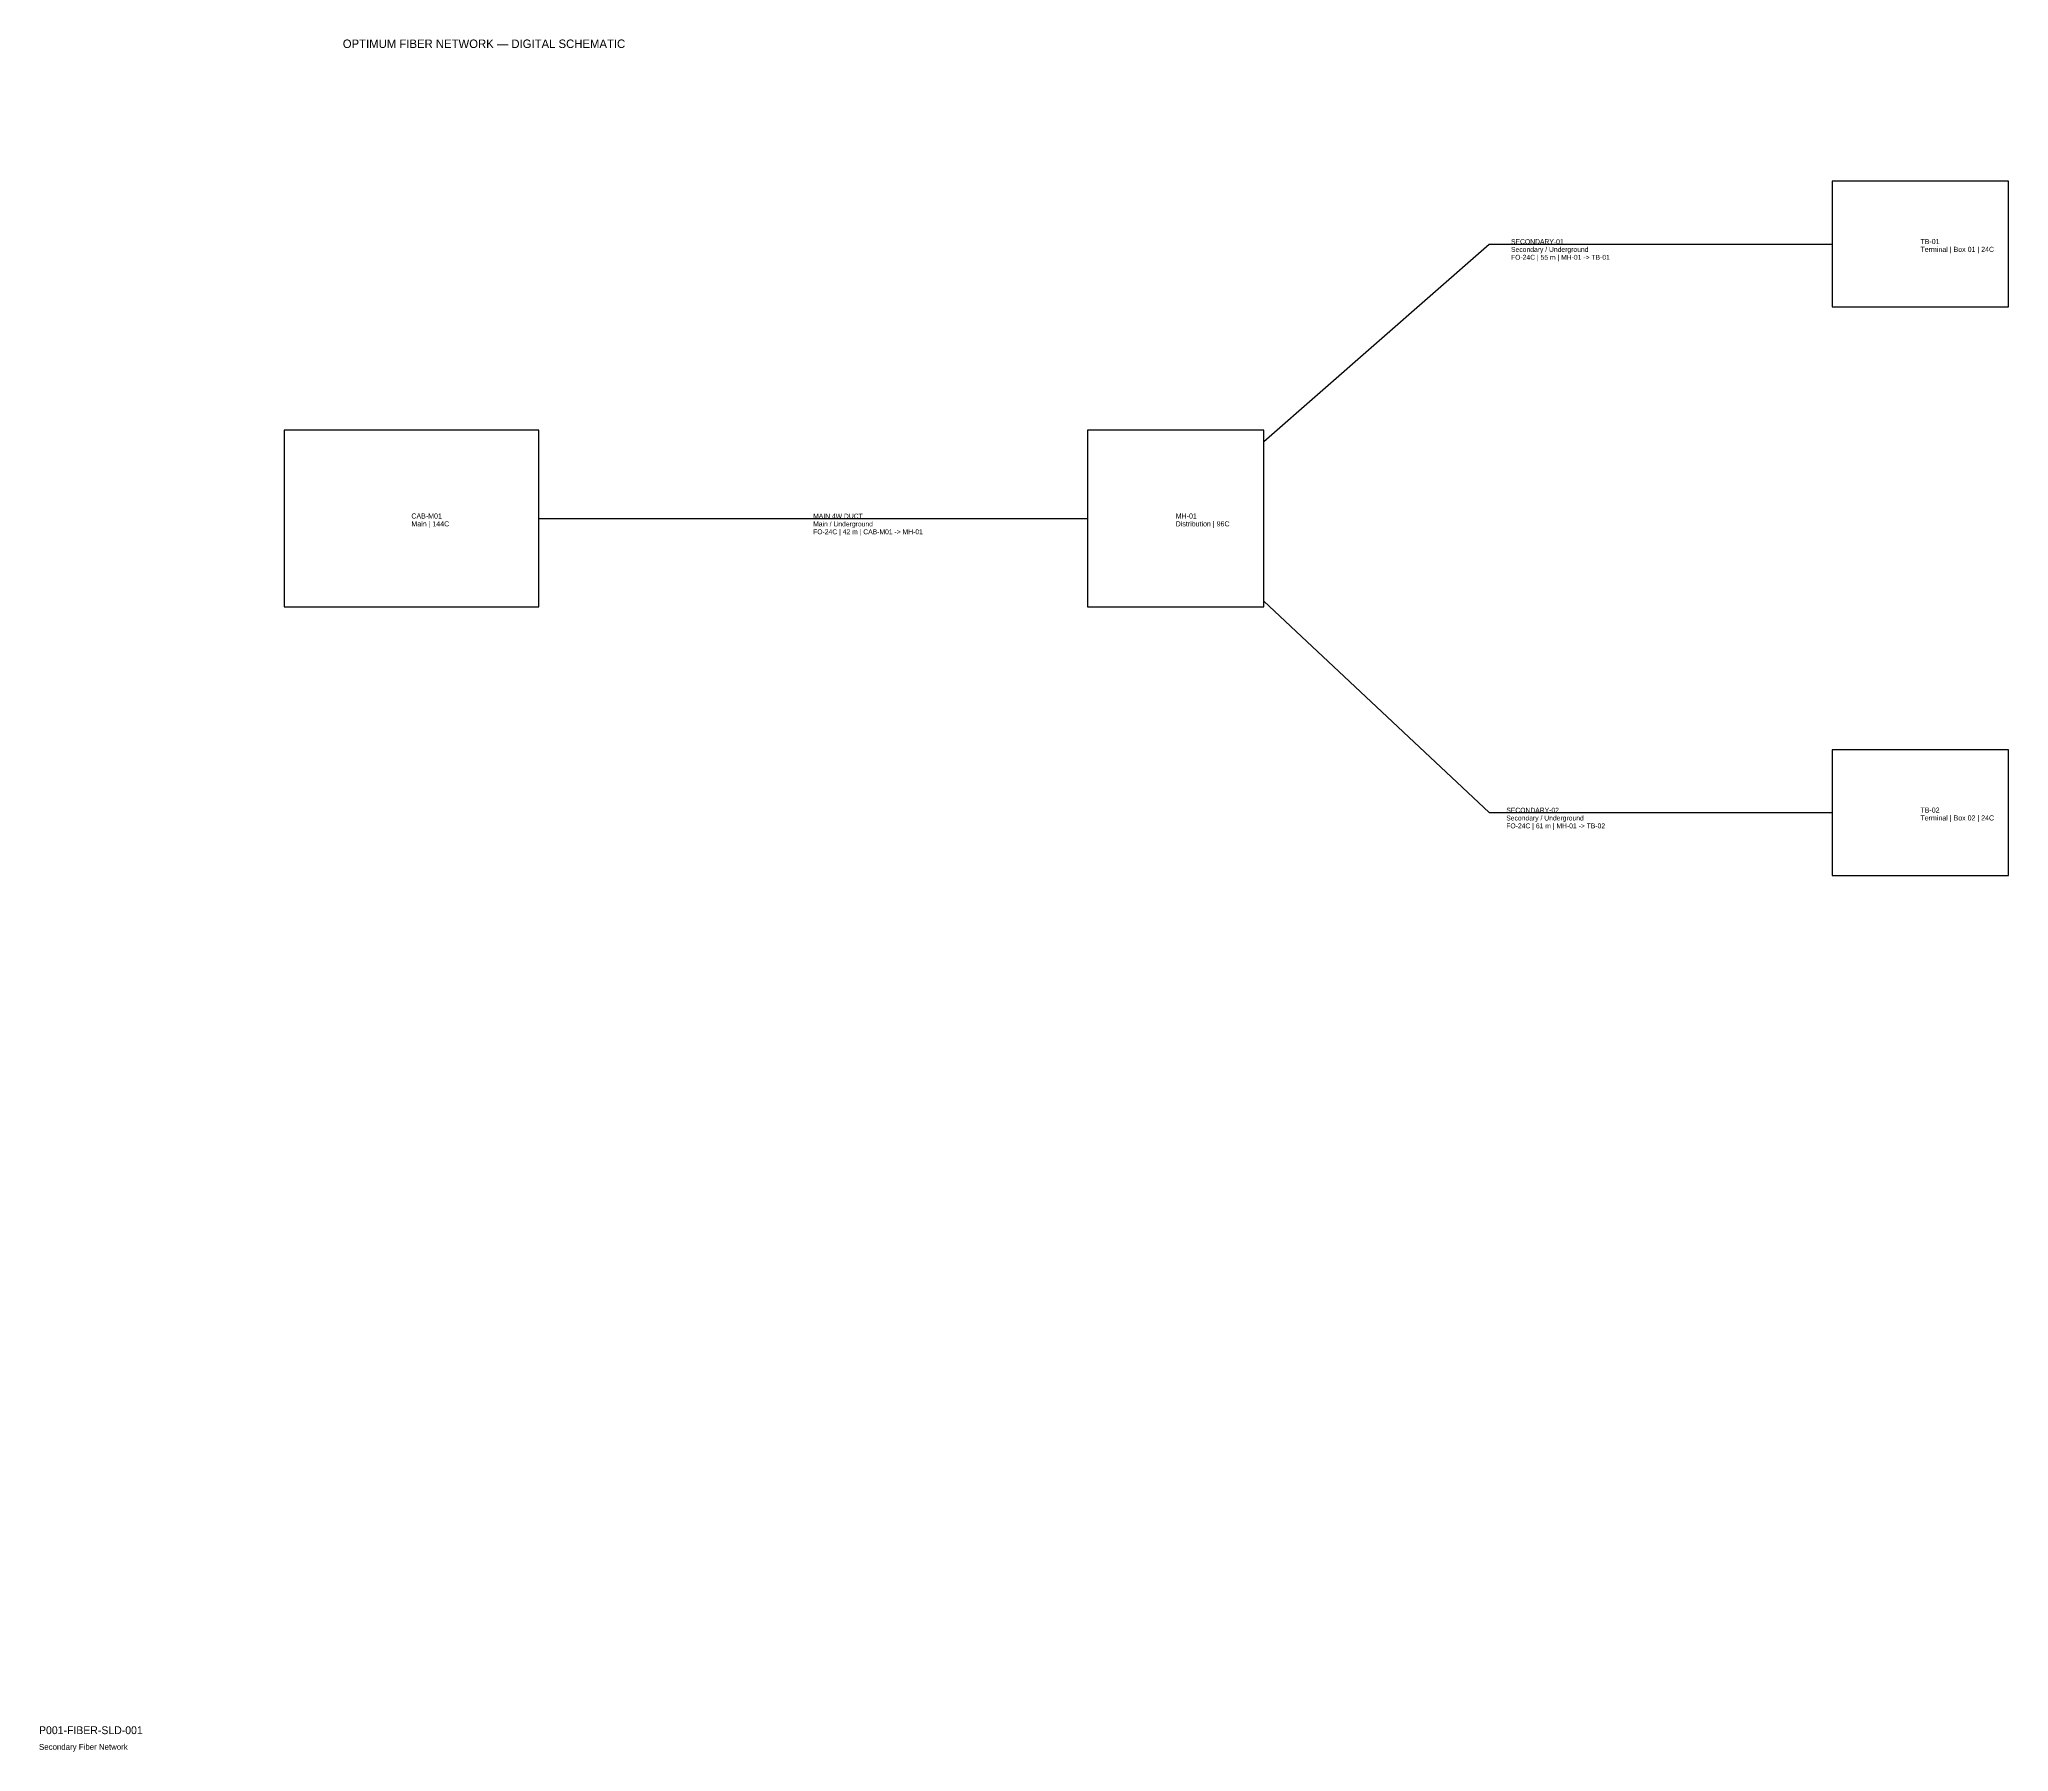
# Model space of a CAD drawing. Extents: x 20 to 1025, y 11 to 884.
import ezdxf

# ---------------------------------------------------------------- set-up
doc = ezdxf.new("R2010")
doc.units = 0

msp = doc.modelspace()

# ---------------------------------------------------------------- linework, layer by layer
at = {"layer": 'MICRODUCT'}
for p, q in [((645, 679.375), (760, 780)), ((760, 780), (935, 780)), ((275, 640), (555, 640)), ((645, 597.813), (760, 490)), ((760, 490), (935, 490))]:
    msp.add_line(p, q, dxfattribs=at)
at = {"layer": 'NODES'}
for p, q in [((1025, 812), (935, 812)), ((935, 812), (935, 748)), ((1025, 748), (1025, 812)), ((935, 748), (1025, 748)), ((275, 685), (145, 685)), ((145, 685), (145, 595)), ((275, 595), (275, 685)), ((645, 685), (555, 685)), ((555, 685), (555, 595)), ((645, 595), (645, 685)), ((145, 595), (275, 595)), ((555, 595), (645, 595)), ((1025, 522), (935, 522)), ((935, 522), (935, 458)), ((1025, 458), (1025, 522)), ((935, 458), (1025, 458))]:
    msp.add_line(p, q, dxfattribs=at)

# ---------------------------------------------------------------- texts
at = {"layer": 'LABELS'}
for s, height, p in [('SECONDARY-01', 2.5, (771.096, 780)), ('Secondary / Underground', 2.5, (771.096, 776)), ('FO-24C | 55 m | MH-01 -> TB-01', 2.5, (771.096, 772)), ('TB-01', 2.6, (980, 780)), ('Terminal | Box 01 | 24C', 2.6, (980, 776)), ('CAB-M01', 2.6, (210, 640)), ('Main | 144C', 2.6, (210, 636)), ('MAIN 4W DUCT', 2.5, (415, 640)), ('Main / Underground', 2.5, (415, 636)), ('FO-24C | 42 m | CAB-M01 -> MH-01', 2.5, (415, 632)), ('MH-01', 2.6, (600, 640)), ('Distribution | 96C', 2.6, (600, 636)), ('SECONDARY-02', 2.5, (768.683, 490)), ('TB-02', 2.6, (980, 490)), ('Secondary / Underground', 2.5, (768.683, 486)), ('FO-24C | 61 m | MH-01 -> TB-02', 2.5, (768.683, 482)), ('Terminal | Box 02 | 24C', 2.6, (980, 486))]:
    msp.add_text(s, height=height, dxfattribs=at).set_placement(p)
at = {"layer": 'TEXT'}
msp.add_text('OPTIMUM FIBER NETWORK — DIGITAL SCHEMATIC', height=4.32, dxfattribs=at).set_placement((175, 880))
at = {"layer": 'TITLE'}
for s, height, p in [('P001-FIBER-SLD-001', 4, (20, 20)), ('Secondary Fiber Network', 3, (20, 12))]:
    msp.add_text(s, height=height, dxfattribs=at).set_placement(p)

doc.saveas('drawing.dxf')
